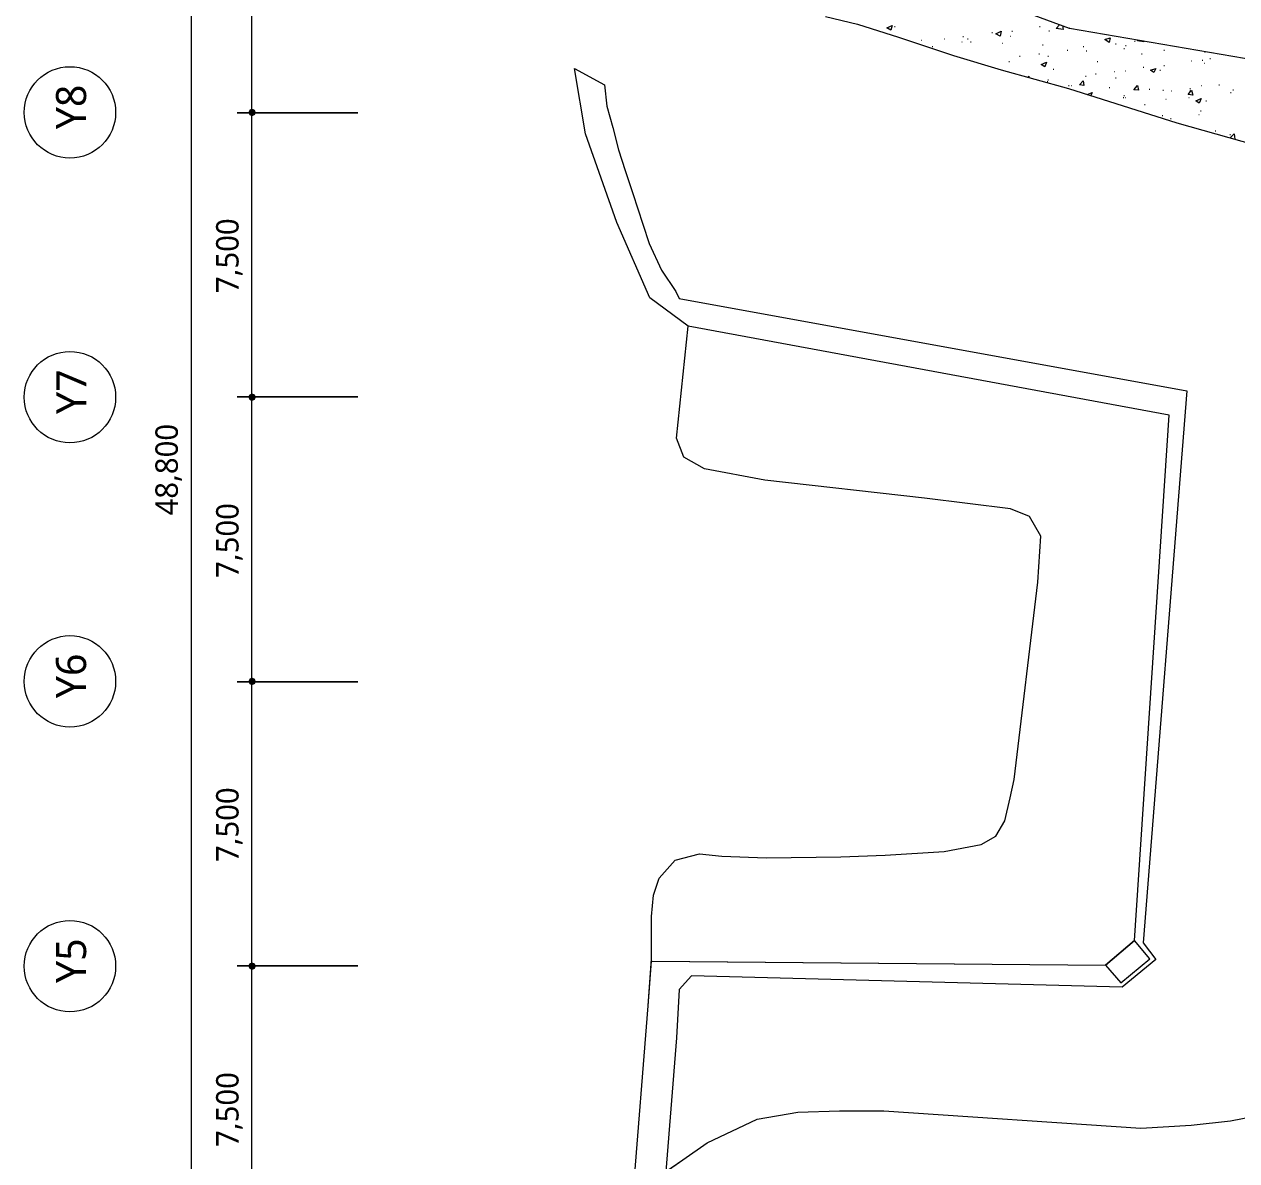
# Model space of a CAD drawing. Header units: millimetres. Extents: x -4011 to 126995, y -1911 to 106700.
# Drawn here: x -4011 to 27956, y 44790 to 74751 of the extents above; entities that cross this region are included whole.
import ezdxf

# ---------------------------------------------------------------- set-up
doc = ezdxf.new("R2010")
doc.units = ezdxf.units.MM
for name, color, linetype in [('PDF_문자', 7, 'Continuous'), ('PDF_솔리드 채우기', 7, 'Continuous'), ('PDF_형상', 7, 'Continuous')]:
    doc.layers.add(name, color=color, linetype=linetype)
doc.styles.add('PDF 맑은 고딕', font='malgun.ttf')

msp = doc.modelspace()

# ---------------------------------------------------------------- linework, layer by layer
at = {"layer": 'PDF_솔리드 채우기', "transparency": 33554559}
for points in [[(1927, 72497), (1896, 72420), (1990, 72420)], [(1927, 72497), (1896, 72420), (1990, 72420)], [(1896, 72420), (1927, 72358), (1990, 72420)], [(1896, 72420), (1927, 72358), (1990, 72420)], [(1990, 72528), (1927, 72497), (1990, 72420)], [(1990, 72528), (1927, 72497), (1990, 72420)], [(1927, 72358), (1990, 72326), (1990, 72420)], [(1927, 72358), (1990, 72326), (1990, 72420)], [(2067, 72497), (1990, 72528), (1990, 72420)], [(2067, 72497), (1990, 72528), (1990, 72420)], [(2098, 72420), (2067, 72497), (1990, 72420)], [(2098, 72420), (2067, 72497), (1990, 72420)], [(1990, 72326), (2067, 72358), (1990, 72420)], [(2067, 72358), (2098, 72420), (1990, 72420)], [(1990, 72326), (2067, 72358), (1990, 72420)], [(2067, 72358), (2098, 72420), (1990, 72420)], [(1927, 64990), (1896, 64927), (1990, 64927)], [(1927, 64990), (1896, 64927), (1990, 64927)], [(1896, 64927), (1927, 64850), (1990, 64927)], [(1896, 64927), (1927, 64850), (1990, 64927)], [(1990, 65021), (1927, 64990), (1990, 64927)], [(1990, 65021), (1927, 64990), (1990, 64927)], [(1927, 64850), (1990, 64819), (1990, 64927)], [(1927, 64850), (1990, 64819), (1990, 64927)], [(2067, 64990), (1990, 65021), (1990, 64927)], [(2067, 64990), (1990, 65021), (1990, 64927)], [(2098, 64927), (2067, 64990), (1990, 64927)], [(2098, 64927), (2067, 64990), (1990, 64927)], [(1990, 64819), (2067, 64850), (1990, 64927)], [(2067, 64850), (2098, 64927), (1990, 64927)], [(1990, 64819), (2067, 64850), (1990, 64927)], [(2067, 64850), (2098, 64927), (1990, 64927)], [(1927, 57497), (1896, 57420), (1990, 57420)], [(1927, 57497), (1896, 57420), (1990, 57420)], [(1896, 57420), (1927, 57358), (1990, 57420)], [(1896, 57420), (1927, 57358), (1990, 57420)], [(1990, 57528), (1927, 57497), (1990, 57420)], [(1990, 57528), (1927, 57497), (1990, 57420)], [(1927, 57358), (1990, 57326), (1990, 57420)], [(1927, 57358), (1990, 57326), (1990, 57420)], [(2067, 57497), (1990, 57528), (1990, 57420)], [(2067, 57497), (1990, 57528), (1990, 57420)], [(2098, 57420), (2067, 57497), (1990, 57420)], [(2098, 57420), (2067, 57497), (1990, 57420)], [(1990, 57326), (2067, 57358), (1990, 57420)], [(2067, 57358), (2098, 57420), (1990, 57420)], [(1990, 57326), (2067, 57358), (1990, 57420)], [(2067, 57358), (2098, 57420), (1990, 57420)], [(1927, 49990), (1896, 49927), (1990, 49927)], [(1927, 49990), (1896, 49927), (1990, 49927)], [(1896, 49927), (1927, 49850), (1990, 49927)], [(1896, 49927), (1927, 49850), (1990, 49927)], [(1990, 50021), (1927, 49990), (1990, 49927)], [(1990, 50021), (1927, 49990), (1990, 49927)], [(1927, 49850), (1990, 49819), (1990, 49927)], [(1927, 49850), (1990, 49819), (1990, 49927)], [(2067, 49990), (1990, 50021), (1990, 49927)], [(2067, 49990), (1990, 50021), (1990, 49927)], [(2098, 49927), (2067, 49990), (1990, 49927)], [(2098, 49927), (2067, 49990), (1990, 49927)], [(1990, 49819), (2067, 49850), (1990, 49927)], [(2067, 49850), (2098, 49927), (1990, 49927)], [(1990, 49819), (2067, 49850), (1990, 49927)], [(2067, 49850), (2098, 49927), (1990, 49927)]]:
    msp.add_solid(points, dxfattribs=at)
at = {"layer": 'PDF_형상', "lineweight": 5}
for points in [[(45420, 72746), (45326, 73073), (44938, 73259), (32161, 73166), (23549, 74642), (21326, 75466), (18793, 76834), (12762, 80565), (11969, 81202), (10212, 82663), (6187, 82959), (6264, 95689), (17860, 95751)], [(45016, 63078), (45218, 63280), (45311, 64228), (45420, 72746), (45326, 73073), (44938, 73259), (32161, 73166), (23549, 74642), (21326, 75466), (18793, 76834), (17067, 77938), (15451, 78933), (14456, 79508), (13648, 80021), (12762, 80565), (11969, 81202), (10212, 82663), (6187, 82959), (6264, 95689)], [(389, 87824), (389, 38223)], [(1990, 72016), (1990, 80316)], [(17114, 74953), (17953, 74751), (19041, 74409), (20487, 73927), (21746, 73554), (23518, 73057), (26378, 72155), (34197, 69948), (35440, 69435), (35798, 69218), (36016, 68409), (35860, 67026), (35829, 65130), (35705, 63326), (35596, 61212), (35440, 59425), (35394, 53580), (35301, 52632), (34959, 51560), (34337, 50207), (33855, 49306), (34337, 50207), (34959, 51560)], [(18933, 74689), (18948, 74689)], [(21497, 74534), (21513, 74534)], [(22026, 74565), (22041, 74565)], [(22756, 74689), (22772, 74689)], [(23005, 74580), (23021, 74580)], [(23363, 74720), (23378, 74611), (23192, 74642), (23285, 74736)], [(23549, 74642), (23534, 74658), (23549, 74658)], [(19632, 74332), (19648, 74332)], [(20238, 74363), (20254, 74363)], [(20705, 74285), (20720, 74285)], [(20736, 74425), (20751, 74425)], [(20860, 74363), (20876, 74363)], [(20938, 74285), (20953, 74285)], [(21777, 74254), (21793, 74254)], [(21979, 74440), (21995, 74440)], [(22834, 74207), (22850, 74207)], [(24762, 74238), (24777, 74238)], [(25026, 74192), (25041, 74192)], [(25259, 74301), (25275, 74301)], [(25508, 74316), (25508, 74285), (25337, 74316), (25352, 74332)], [(19927, 74161), (19943, 74161)], [(22228, 73912), (22244, 73912)], [(22741, 73974), (22756, 73974)], [(22974, 73912), (22990, 73912)], [(23487, 74067), (23503, 74067)], [(23907, 74161), (23922, 74161)], [(23984, 74052), (24000, 74052)], [(24979, 74114), (24995, 74114)], [(25446, 73974), (25461, 73974)], [(26036, 74067), (26052, 74067)], [(27109, 74021), (27124, 74021)], [(27249, 73850), (27264, 73850)], [(12047, 43896), (12435, 48870), (12528, 50052), (24497, 49943), (25259, 50596), (26176, 64446), (13492, 66793), (12482, 67539), (11611, 69528), (10788, 71860), (10492, 73585), (11285, 73150), (11347, 72591), (11503, 72031), (11658, 71440), (11829, 70896), (12031, 70290), (12295, 69482), (12466, 68969), (12793, 68269), (13166, 67710), (13259, 67523), (26642, 65083), (25492, 50534), (25819, 50098), (24933, 49368), (13585, 49663), (13259, 49306), (13181, 48031), (12902, 44503), (13352, 44813), (13990, 45264), (15311, 45886), (16383, 46073), (17487, 46104), (18653, 46104), (25430, 45653), (26751, 45731), (27793, 45839), (29285, 46135)], [(12047, 43896), (12435, 48870), (12528, 50114), (12528, 51233), (12575, 51793), (12731, 52244), (13150, 52710), (13788, 52881), (14378, 52819), (15560, 52772), (17518, 52803), (18684, 52850), (20238, 52943), (21218, 53130), (21606, 53347), (21839, 53751), (21979, 54358), (22088, 54839), (22710, 60047), (22788, 61259), (22492, 61772), (21995, 61974), (19725, 62254), (15513, 62736), (13927, 63031), (13383, 63342), (13181, 63839), (13492, 66793), (12482, 67539), (11611, 69528), (10788, 71860), (10492, 73585)], [(21948, 73772), (21964, 73772)], [(23114, 73570), (23130, 73570)], [(24280, 73772), (24295, 73772)], [(25492, 73617), (25508, 73617)], [(25927, 73539), (25943, 73539)], [(26036, 73663), (26052, 73663)], [(26751, 73788), (26767, 73788)], [(27047, 73803), (27062, 73803)], [(27093, 73725), (27109, 73725)], [(22446, 73352), (22477, 73383), (22477, 73352)], [(22959, 73244), (22974, 73244)], [(22974, 73290), (22990, 73290)], [(23969, 73383), (23984, 73383)], [(24233, 73446), (24249, 73446)], [(24731, 73508), (24746, 73508)], [(24762, 73337), (24777, 73337)], [(25010, 73523), (25026, 73523)], [(23518, 73135), (23534, 73135)], [(23596, 73135), (23611, 73135)], [(24016, 72902), (24140, 72948), (24109, 72870)], [(24591, 73088), (24606, 73088)], [(25648, 73041), (25663, 73041)], [(26005, 73010), (26021, 73010)], [(26223, 72995), (26238, 72995)], [(26720, 73057), (26736, 73057)], [(26720, 72995), (26736, 72995)], [(27016, 73135), (27031, 73135)], [(27482, 73150), (27497, 73150)], [(27793, 72948), (27808, 72948)], [(27855, 73026), (27870, 73026)], [(1990, 64523), (1990, 72824)], [(24964, 72824), (24979, 72824)], [(24979, 72870), (24995, 72870)], [(25010, 72824), (25026, 72824)], [(25523, 72637), (25539, 72637)], [(26083, 72777), (26098, 72777)], [(26689, 72824), (26705, 72824)], [(27140, 72731), (27155, 72731)], [(25990, 72342), (26005, 72342)], [(26207, 72264), (26223, 72264)], [(26953, 72373), (26969, 72373)], [(27000, 72466), (27016, 72466)], [(27389, 71938), (27404, 71938)], [(27777, 71751), (27886, 71860), (27902, 71720)], [(27777, 71845), (27793, 71845)], [(25259, 50596), (26176, 64446), (13492, 66793)], [(1990, 57016), (1990, 65316)], [(1990, 49523), (1990, 57824)], [(12544, 50052), (24497, 49943), (24902, 49477), (25663, 50114), (25259, 50596), (24497, 49943)], [(1990, 42016), (1990, 50316)], [(10912, 16026), (10539, 16368), (10290, 16710), (10119, 17161), (10057, 17720), (10181, 18855), (11301, 39171), (12047, 43896), (13352, 44813), (13990, 45264), (15311, 45886), (16383, 46073)], [(17487, 46104), (18653, 46104), (25430, 45653), (26751, 45731), (27793, 45839)]]:
    msp.add_lwpolyline(points, dxfattribs=at)
for points in [[(18870, 74720), (18839, 74596), (18731, 74658)], [(21746, 74565), (21715, 74440), (21606, 74503)], [(24622, 74394), (24591, 74269), (24482, 74347)], [(22943, 73756), (22896, 73632), (22803, 73694)], [(25819, 73585), (25772, 73477), (25679, 73539)], [(23907, 73259), (23922, 73135), (23813, 73150)], [(25337, 73135), (25368, 73010), (25244, 73026)], [(26767, 73010), (26798, 72886), (26674, 72902)], [(27016, 72793), (26969, 72668), (26876, 72731)], [(1601, 72420), (4788, 72420)], [(1601, 64927), (4788, 64927)], [(1601, 57420), (4788, 57420)], [(1601, 49927), (4788, 49927)]]:
    msp.add_lwpolyline(points, close=True, dxfattribs=at)
for centre in [(-2806, 72428), (-2806, 64920), (-2806, 57428), (-2806, 49920)]:
    msp.add_circle(centre, 1205, dxfattribs=at)

# ---------------------------------------------------------------- texts
at = {"layer": 'PDF_문자', "attachment_point": 4, "rotation": 90, "style": 'PDF 맑은 고딕'}
for s, insert, char_height in [('Y8', (-2771, 71984), 793.2), ('7,500', (1397, 67663), 592.1), ('Y7', (-2771, 64477), 793.2), ('48,800', (-204, 61803), 592.1), ('7,500', (1397, 60156), 592.1), ('Y6', (-2771, 56985), 793.2), ('7,500', (1397, 52663), 592.1), ('Y5', (-2771, 49477), 793.2), ('7,500', (1397, 45155), 592.1)]:
    msp.add_mtext(s, dxfattribs=dict(at, insert=insert, char_height=char_height))

doc.saveas('drawing.dxf')
